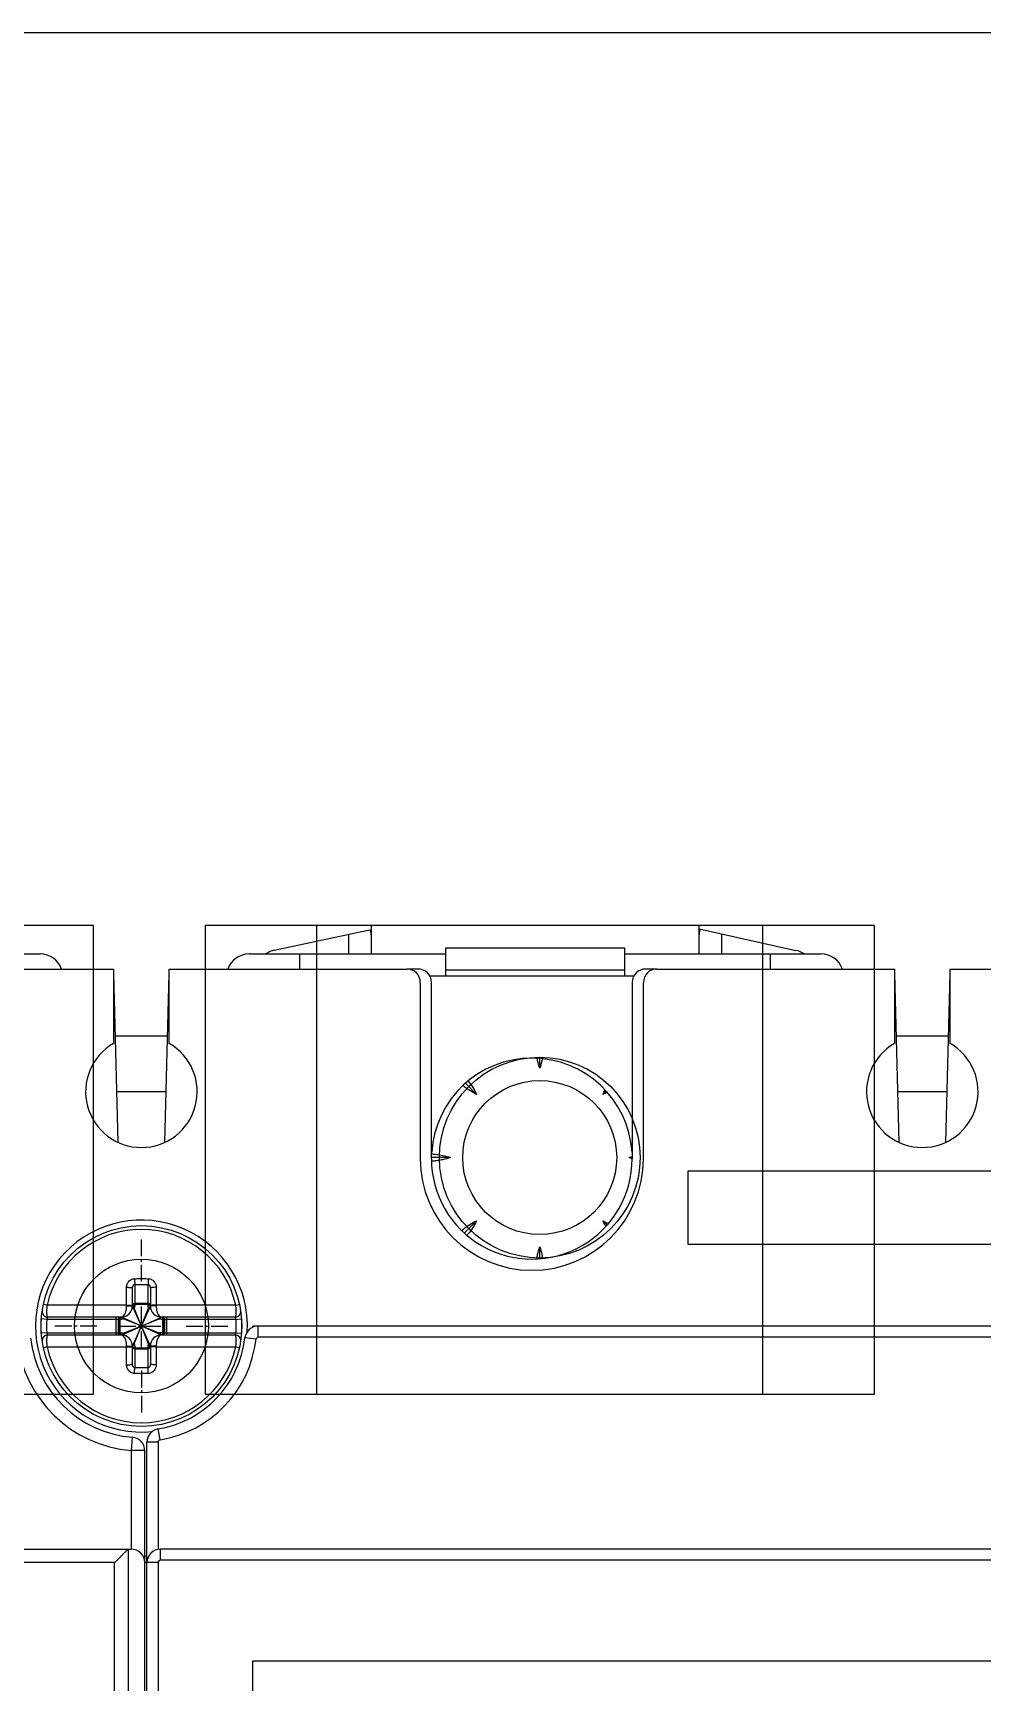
# Model space of a CAD drawing. Extents: x 0 to 607, y 0 to 244.
# Drawn here: x 169.5 to 212.1, y 170.1 to 244 of the extents above; entities that cross this region are included whole.
import ezdxf

# ---------------------------------------------------------------- set-up
doc = ezdxf.new("R2010")
doc.units = 0
doc.linetypes.add('AXES2', pattern=[1.125, 0.75, -0.125, 0.125, -0.125])
doc.layers.add('AXE', color=80, linetype='AXES2')

# ---------------------------------------------------------------- blocks, each defined once
blk = doc.blocks.new('grfgd')
for p, q in [((61433.977, -3247.981), (61438.317, -3247.052)), ((61437.317, -3248.153), (61437.317, -3247.266)), ((61438.317, -3246.878), (61438.317, -3248.153)), ((61453.017, -3246.878), (61438.317, -3246.878)), ((61453.017, -3248.153), (61453.017, -3246.878)), ((61453.017, -3247.031), (61457.358, -3247.992)), ((61454.017, -3247.252), (61454.017, -3248.153)), ((61441.667, -3249.137), (61441.667, -3247.878)), ((61441.667, -3247.878), (61449.667, -3247.878)), ((61449.667, -3247.878), (61449.667, -3249.137)), ((61414.667, -3248.153), (61423.492, -3248.153)), ((61432.842, -3248.153), (61441.667, -3248.153)), ((61435.116, -3248.828), (61435.116, -3248.153)), ((61449.667, -3248.153), (61458.492, -3248.153)), ((61456.218, -3248.828), (61456.218, -3248.153)), ((61416.12, -3248.828), (61426.77, -3248.828)), ((61426.77, -3248.828), (61426.77, -3252.163)), ((61426.77, -3249.05), (61426.968, -3256.595)), ((61429.072, -3256.596), (61429.27, -3249.038)), ((61429.27, -3252.163), (61429.27, -3248.828)), ((61429.27, -3248.828), (61439.92, -3248.828)), ((61440.418, -3248.828), (61439.92, -3248.828)), ((61440.52, -3249.428), (61440.52, -3257.329)), ((61440.941, -3249.137), (61450.094, -3249.137)), ((61441.018, -3257.328), (61441.018, -3249.428)), ((61449.667, -3248.878), (61441.667, -3248.878)), ((61450.018, -3249.428), (61450.018, -3257.328)), ((61450.52, -3257.329), (61450.52, -3249.428)), ((61451.12, -3248.828), (61450.618, -3248.828)), ((61451.12, -3248.828), (61461.77, -3248.828)), ((61461.77, -3248.828), (61461.77, -3252.163)), ((61461.77, -3249.051), (61461.968, -3256.595)), ((61464.072, -3256.596), (61464.27, -3249.037)), ((61464.27, -3252.163), (61464.27, -3248.828)), ((61464.27, -3248.828), (61474.92, -3248.828)), ((61426.843, -3251.828), (61429.197, -3251.828)), ((61461.843, -3251.828), (61464.197, -3251.828)), ((61445.873, -3253.276), (61445.873, -3252.839)), ((61429.131, -3254.328), (61426.908, -3254.328)), ((61443.043, -3254.448), (61442.544, -3253.949)), ((61448.703, -3254.448), (61448.851, -3254.301)), ((61464.131, -3254.328), (61461.908, -3254.328)), ((61441.871, -3257.278), (61441.018, -3257.278)), ((61449.876, -3257.278), (61450.018, -3257.278)), ((61452.52, -3261.179), (61452.52, -3257.879)), ((61452.52, -3257.879), (61473.52, -3257.879)), ((61443.043, -3260.108), (61442.495, -3260.656)), ((61448.894, -3260.299), (61448.703, -3260.108)), ((61445.873, -3261.808), (61445.873, -3261.28)), ((61473.52, -3261.179), (61452.52, -3261.179)), ((61427.62, -3263.929), (61427.62, -3263.125)), ((61427.72, -3262.963), (61427.72, -3263.885)), ((61428.32, -3263.885), (61428.32, -3262.963)), ((61428.42, -3263.125), (61428.42, -3263.929)), ((61423.789, -3263.893), (61423.626, -3263.857)), ((61427.357, -3263.929), (61427.62, -3263.929)), ((61427.635, -3265.697), (61428.405, -3263.962)), ((61428.405, -3265.697), (61427.635, -3263.962)), ((61427.701, -3265.626), (61428.339, -3264.033)), ((61428.339, -3265.626), (61427.701, -3264.033)), ((61428.32, -3263.814), (61427.72, -3263.814)), ((61428.32, -3263.856), (61427.72, -3263.856)), ((61428.683, -3263.929), (61428.42, -3263.929)), ((61432.251, -3263.893), (61432.414, -3263.857)), ((61423.531, -3265.147), (61423.531, -3264.512)), ((61423.781, -3264.529), (61423.531, -3264.512)), ((61427.075, -3264.529), (61423.781, -3264.529)), ((61427.12, -3264.429), (61423.82, -3264.429)), ((61426.89, -3265.229), (61426.89, -3264.429)), ((61426.986, -3265.129), (61426.986, -3264.529)), ((61427.008, -3264.529), (61427.008, -3265.129)), ((61427.06, -3264.529), (61427.06, -3265.129)), ((61427.153, -3265.215), (61428.887, -3264.444)), ((61428.887, -3265.215), (61427.153, -3264.444)), ((61427.223, -3265.148), (61428.816, -3264.511)), ((61428.816, -3265.148), (61427.224, -3264.511)), ((61432.22, -3264.429), (61428.92, -3264.429)), ((61432.259, -3264.529), (61428.965, -3264.529)), ((61428.98, -3265.129), (61428.98, -3264.529)), ((61429.032, -3265.129), (61429.032, -3264.529)), ((61429.054, -3264.529), (61429.054, -3265.129)), ((61429.15, -3264.429), (61429.15, -3265.229)), ((61432.259, -3264.529), (61432.509, -3264.512)), ((61432.509, -3264.512), (61432.509, -3265.147)), ((61433.02, -3264.877), (61433.02, -3264.828)), ((61492.804, -3264.828), (61433.02, -3264.828)), ((61433.256, -3265.328), (61433.256, -3264.828)), ((61423.781, -3265.129), (61423.531, -3265.147)), ((61423.781, -3265.129), (61427.075, -3265.129)), ((61423.82, -3265.229), (61427.12, -3265.229)), ((61427.357, -3265.729), (61427.62, -3265.729)), ((61427.62, -3266.533), (61427.62, -3265.729)), ((61428.42, -3265.729), (61428.42, -3266.533)), ((61428.683, -3265.729), (61428.42, -3265.729)), ((61428.92, -3265.229), (61432.22, -3265.229)), ((61428.965, -3265.129), (61432.259, -3265.129)), ((61432.259, -3265.129), (61432.509, -3265.147)), ((61433.156, -3265.417), (61432.66, -3265.36)), ((61492.804, -3265.328), (61433.256, -3265.328)), ((61423.789, -3265.765), (61423.626, -3265.801)), ((61427.72, -3265.774), (61427.72, -3266.696)), ((61427.72, -3265.802), (61428.32, -3265.802)), ((61427.72, -3265.844), (61428.32, -3265.844)), ((61428.32, -3266.696), (61428.32, -3265.774)), ((61432.251, -3265.765), (61432.414, -3265.801)), ((61428.854, -3269.931), (61428.773, -3269.437)), ((61427.57, -3270.411), (61427.616, -3269.813)), ((61428.27, -3356.228), (61428.27, -3270.029)), ((61428.77, -3270.029), (61428.27, -3270.029)), ((61428.77, -3270.029), (61428.77, -3274.837)), ((61427.569, -3274.828), (61427.569, -3270.41)), ((61428.17, -3270.411), (61427.569, -3270.411)), ((61428.17, -3357.128), (61428.17, -3270.411)), ((61393.872, -3274.828), (61427.567, -3274.828)), ((61427.42, -3274.828), (61427.42, -3357.128)), ((61428.17, -3275.129), (61428.27, -3275.129)), ((61428.87, -3275.328), (61428.87, -3274.828)), ((61532.17, -3274.828), (61428.87, -3274.828)), ((61532.17, -3275.328), (61428.87, -3275.328)), ((61426.7, -3275.429), (61393.871, -3275.429)), ((61426.82, -3275.428), (61426.7, -3275.429)), ((61426.82, -3356.528), (61426.82, -3275.428)), ((61428.27, -3275.429), (61428.17, -3275.429)), ((61428.77, -3275.428), (61428.27, -3275.428)), ((61428.77, -3275.428), (61428.77, -3306.478))]:
    blk.add_line(p, q)
for points in [[(61427.57, -3270.411), (61427.57, -3270.409), (61427.569, -3270.408), (61427.568, -3270.407), (61427.567, -3270.405), (61427.567, -3270.403), (61427.568, -3270.402)], [(61427.568, -3270.402), (61427.569, -3270.404), (61427.569, -3270.406), (61427.57, -3270.411)]]:
    blk.add_lwpolyline(points)
for centre, radius in [((61445.873, -3257.278), 3.45), ((61428.02, -3264.829), 4.5)]:
    blk.add_circle(centre, radius)
for centre, radius, start, end in [((61434.192, -3248.958), 1, 102.43176, 126.38253), ((61457.142, -3248.969), 1, 54.67389, 77.51092), ((61423.492, -3249.153), 1, 18.98049, 90), ((61432.842, -3249.153), 1, 90.0002, 161.02391), ((61458.492, -3249.153), 1, 18.98049, 90), ((61439.92, -3249.428), 0.6, 359.99989, 89.9955), ((61440.418, -3249.428), 0.6, 0.00144, 90.00824), ((61450.618, -3249.428), 0.6, 90.0054, 180), ((61451.12, -3249.428), 0.6, 90.00123, 179.99846), ((61428.02, -3254.328), 2.5, 120.00026, 59.99972), ((61463.02, -3254.328), 2.5, 120.00026, 59.99972), ((61445.52, -3257.323), 4.5, 3.74006, 176.26125), ((61445.52, -3257.329), 5, 180, 359.99966), ((61445.518, -3257.328), 4.5, 179.99586, 0), ((61428.02, -3264.829), 4.75, 356.78764, 275.91678), ((61428.02, -3264.829), 4.333, 12.47309, 167.52691), ((61423.82, -3264.179), 0.25, 171.20259, 270), ((61427.12, -3263.929), 0.5, 270, 0), ((61428.92, -3263.929), 0.5, 180, 270), ((61432.22, -3264.179), 0.25, 269.99996, 8.79727), ((61428.02, -3264.829), 4.25, 175.95223, 184.04777), ((61428.02, -3264.829), 4.25, 355.95223, 4.04777), ((61433.256, -3265.428), 0.6, 90, 173.46259), ((61428.019, -3264.828), 5.6, 186.16418, 265.39049), ((61428.019, -3264.828), 5, 186.19095, 265.37386), ((61423.82, -3265.479), 0.25, 89.99996, 188.79727), ((61427.12, -3265.729), 0.5, 0, 90), ((61428.92, -3265.729), 0.5, 90, 180), ((61428.02, -3264.828), 4.67, 279.2818, 353.46259), ((61428.02, -3264.828), 5.17, 279.2818, 353.46259), ((61432.22, -3265.479), 0.25, 351.20259, 90), ((61433.256, -3265.428), 0.1, 90, 173.46259), ((61428.02, -3264.829), 4.333, 192.47309, 347.52691), ((61428.87, -3270.029), 0.6, 99.2818, 180), ((61427.57, -3270.411), 0.6, 0.009, 85.66756), ((61428.87, -3270.029), 0.1, 99.2818, 180), ((61427.567, -3275.431), 0.603, 359.99523, 90.00001), ((61428.87, -3275.428), 0.6, 90, 180), ((61428.87, -3275.428), 0.1, 90, 180)]:
    blk.add_arc(centre, radius, start, end)
for points, knots in [([(61438.316, -3247.315), (61438.315, -3247.301), (61438.314, -3247.246), (61438.309, -3247.16), (61438.294, -3247.088), (61438.282, -3247.059)], [0, 0, 0, 0, 0.0438197, 0.1644144, 0.2594884, 0.2594884, 0.2594884, 0.2594884]), ([(61453.059, -3247.04), (61453.045, -3247.069), (61453.027, -3247.141), (61453.021, -3247.228), (61453.019, -3247.284), (61453.018, -3247.299)], [0, 0, 0, 0, 0.0961682, 0.2178848, 0.2637484, 0.2637484, 0.2637484, 0.2637484]), ([(61445.873, -3253.276), (61445.834, -3253.166), (61445.792, -3253.017), (61445.762, -3252.867), (61445.756, -3252.831)], [0, 0, 0, 0, 0.3517872, 0.4604282, 0.4604282, 0.4604282, 0.4604282]), ([(61445.988, -3252.85), (61445.982, -3252.88), (61445.953, -3253.024), (61445.913, -3253.166), (61445.873, -3253.276)], [0, 0, 0, 0, 0.0895878, 0.441066, 0.441066, 0.441066, 0.441066]), ([(61442.662, -3253.851), (61442.663, -3253.852), (61442.738, -3253.945), (61442.878, -3254.137), (61442.993, -3254.343), (61443.043, -3254.448)], [0, 0, 0, 0, 0.004535, 0.3586298, 0.7101065, 0.7101065, 0.7101065, 0.7101065]), ([(61443.043, -3254.448), (61442.938, -3254.398), (61442.732, -3254.283), (61442.541, -3254.144), (61442.449, -3254.07)], [0, 0, 0, 0, 0.3517858, 0.7058983, 0.7058983, 0.7058983, 0.7058983]), ([(61441.301, -3257.416), (61441.262, -3257.422), (61441.169, -3257.433), (61441.077, -3257.441), (61441.023, -3257.444)], [0, 0, 0, 0, 0.1183966, 0.2788756, 0.2788756, 0.2788756, 0.2788756]), ([(61441.027, -3257.113), (61441.079, -3257.116), (61441.249, -3257.13), (61441.534, -3257.175), (61441.761, -3257.239), (61441.871, -3257.278)], [0, 0, 0, 0, 0.1571227, 0.5112609, 0.8627251, 0.8627251, 0.8627251, 0.8627251]), ([(61441.871, -3257.278), (61441.761, -3257.318), (61441.572, -3257.371), (61441.379, -3257.405), (61441.301, -3257.416)], [0, 0, 0, 0, 0.3517663, 0.5876535, 0.5876535, 0.5876535, 0.5876535]), ([(61442.449, -3260.487), (61442.541, -3260.412), (61442.732, -3260.274), (61442.938, -3260.159), (61443.043, -3260.108)], [0, 0, 0, 0, 0.3540916, 0.705559, 0.705559, 0.705559, 0.705559]), ([(61443.043, -3260.108), (61442.993, -3260.214), (61442.878, -3260.42), (61442.725, -3260.631), (61442.634, -3260.741), (61442.618, -3260.76)], [0, 0, 0, 0, 0.3517865, 0.7058999, 0.7798911, 0.7798911, 0.7798911, 0.7798911]), ([(61445.74, -3261.818), (61445.75, -3261.751), (61445.784, -3261.569), (61445.834, -3261.391), (61445.873, -3261.28)], [0, 0, 0, 0, 0.202793, 0.5542702, 0.5542702, 0.5542702, 0.5542702]), ([(61445.873, -3261.28), (61445.913, -3261.391), (61445.961, -3261.563), (61445.994, -3261.738), (61446.004, -3261.798)], [0, 0, 0, 0, 0.3517875, 0.5344175, 0.5344175, 0.5344175, 0.5344175]), ([(61427.357, -3263.092), (61427.357, -3263.069), (61427.361, -3263.021), (61427.381, -3262.948), (61427.417, -3262.873), (61427.472, -3262.804), (61427.545, -3262.749), (61427.627, -3262.714), (61427.686, -3262.706), (61427.714, -3262.706)], [0, 0, 0, 0, 0.0686055, 0.1439426, 0.226554, 0.3151503, 0.4062368, 0.4967444, 0.5814957, 0.5814957, 0.5814957, 0.5814957]), ([(61427.714, -3262.706), (61427.782, -3262.705), (61427.918, -3262.704), (61428.121, -3262.704), (61428.258, -3262.705), (61428.326, -3262.706)], [0, 0, 0, 0, 0.2025636, 0.4076196, 0.6117272, 0.6117272, 0.6117272, 0.6117272]), ([(61427.714, -3262.706), (61427.714, -3262.739), (61427.715, -3262.803), (61427.717, -3262.888), (61427.719, -3262.941), (61427.72, -3262.963)], [0, 0, 0, 0, 0.1001381, 0.1907363, 0.2572488, 0.2572488, 0.2572488, 0.2572488]), ([(61428.326, -3262.706), (61428.326, -3262.739), (61428.325, -3262.803), (61428.323, -3262.888), (61428.321, -3262.941), (61428.32, -3262.963)], [0, 0, 0, 0, 0.1001378, 0.190736, 0.257248, 0.257248, 0.257248, 0.257248]), ([(61428.326, -3262.706), (61428.354, -3262.706), (61428.412, -3262.714), (61428.495, -3262.749), (61428.567, -3262.804), (61428.622, -3262.873), (61428.659, -3262.947), (61428.679, -3263.021), (61428.683, -3263.069), (61428.683, -3263.092)], [0, 0, 0, 0, 0.0844544, 0.1745763, 0.2656171, 0.3543791, 0.4371975, 0.5127248, 0.5814975, 0.5814975, 0.5814975, 0.5814975]), ([(61427.357, -3263.092), (61427.39, -3263.092), (61427.451, -3263.093), (61427.536, -3263.099), (61427.583, -3263.108), (61427.62, -3263.117), (61427.62, -3263.125)], [0, 0, 0, 0, 0.0995172, 0.1852358, 0.2437846, 0.2679334, 0.2679334, 0.2679334, 0.2679334]), ([(61427.357, -3263.893), (61427.357, -3263.812), (61427.357, -3263.641), (61427.357, -3263.373), (61427.357, -3263.188), (61427.357, -3263.092)], [0, 0, 0, 0, 0.2451334, 0.5135022, 0.8014853, 0.8014853, 0.8014853, 0.8014853]), ([(61427.62, -3263.125), (61427.62, -3263.116), (61427.621, -3263.096), (61427.626, -3263.066), (61427.636, -3263.035), (61427.651, -3263.007), (61427.671, -3262.983), (61427.695, -3262.967), (61427.712, -3262.963), (61427.72, -3262.963)], [0, 0, 0, 0, 0.0284303, 0.0592124, 0.0918038, 0.1246929, 0.1556434, 0.1834244, 0.2075979, 0.2075979, 0.2075979, 0.2075979]), ([(61427.72, -3262.963), (61427.786, -3262.962), (61427.919, -3262.961), (61428.119, -3262.961), (61428.253, -3262.962), (61428.32, -3262.963)], [0, 0, 0, 0, 0.1989894, 0.3995198, 0.6000139, 0.6000139, 0.6000139, 0.6000139]), ([(61428.32, -3262.963), (61428.328, -3262.963), (61428.345, -3262.967), (61428.368, -3262.983), (61428.388, -3263.006), (61428.403, -3263.035), (61428.413, -3263.066), (61428.419, -3263.096), (61428.42, -3263.116), (61428.42, -3263.125)], [0, 0, 0, 0, 0.0240864, 0.0517359, 0.0826458, 0.1155786, 0.1482428, 0.1791, 0.2075994, 0.2075994, 0.2075994, 0.2075994]), ([(61428.683, -3263.092), (61428.649, -3263.092), (61428.589, -3263.093), (61428.504, -3263.099), (61428.457, -3263.108), (61428.42, -3263.117), (61428.42, -3263.125)], [0, 0, 0, 0, 0.0995172, 0.1852358, 0.2437845, 0.2679333, 0.2679333, 0.2679333, 0.2679333]), ([(61428.683, -3263.092), (61428.683, -3263.189), (61428.683, -3263.376), (61428.683, -3263.643), (61428.683, -3263.813), (61428.683, -3263.893)], [0, 0, 0, 0, 0.2923982, 0.5595968, 0.8014853, 0.8014853, 0.8014853, 0.8014853]), ([(61423.789, -3263.893), (61423.785, -3263.927), (61423.778, -3263.996), (61423.771, -3264.1), (61423.769, -3264.202), (61423.773, -3264.293), (61423.784, -3264.364), (61423.794, -3264.409), (61423.812, -3264.429), (61423.82, -3264.429)], [0, 0, 0, 0, 0.1011592, 0.2076643, 0.3132474, 0.407516, 0.4809532, 0.526858, 0.54949, 0.54949, 0.54949, 0.54949]), ([(61427.357, -3263.893), (61427.262, -3263.893), (61427.068, -3263.893), (61426.764, -3263.893), (61426.434, -3263.893), (61426.071, -3263.893), (61425.676, -3263.893), (61425.249, -3263.893), (61424.791, -3263.893), (61424.3, -3263.893), (61423.963, -3263.893), (61423.789, -3263.893)], [0, 0, 0, 0, 0.284634, 0.583745, 0.912593, 1.274918, 1.670146, 2.09758, 2.55637, 3.046106, 3.56801, 3.56801, 3.56801, 3.56801]), ([(61427.12, -3264.429), (61427.149, -3264.429), (61427.212, -3264.401), (61427.277, -3264.312), (61427.324, -3264.196), (61427.351, -3264.065), (61427.357, -3263.974), (61427.357, -3263.929)], [0, 0, 0, 0, 0.0857154, 0.1935589, 0.3219294, 0.4600473, 0.5939554, 0.5939554, 0.5939554, 0.5939554]), ([(61427.357, -3263.929), (61427.357, -3263.923), (61427.357, -3263.911), (61427.357, -3263.899), (61427.357, -3263.893)], [0, 0, 0, 0, 0.01817785, 0.03583874, 0.03583874, 0.03583874, 0.03583874]), ([(61427.457, -3263.895), (61427.485, -3263.895), (61427.538, -3263.895), (61427.58, -3263.905), (61427.62, -3263.904), (61427.62, -3263.911)], [0, 0, 0, 0, 0.08551, 0.1433196, 0.1647829, 0.1647829, 0.1647829, 0.1647829]), ([(61427.609, -3264.032), (61427.611, -3264.025), (61427.614, -3264.011), (61427.619, -3263.991), (61427.625, -3263.975), (61427.631, -3263.965), (61427.635, -3263.962)], [0, 0, 0, 0, 0.02227813, 0.04272751, 0.06093428, 0.07551171, 0.07551171, 0.07551171, 0.07551171]), ([(61427.62, -3263.901), (61427.62, -3263.892), (61427.636, -3263.872), (61427.662, -3263.864), (61427.68, -3263.86), (61427.686, -3263.859)], [0, 0, 0, 0, 0.02606706, 0.06616314, 0.08229636, 0.08229636, 0.08229636, 0.08229636]), ([(61427.62, -3263.929), (61427.62, -3263.921), (61427.636, -3263.901), (61427.662, -3263.892), (61427.68, -3263.888), (61427.686, -3263.887)], [0, 0, 0, 0, 0.026066, 0.06616128, 0.0822948, 0.0822948, 0.0822948, 0.0822948]), ([(61427.701, -3264.033), (61427.698, -3264.024), (61427.691, -3264.008), (61427.678, -3263.986), (61427.665, -3263.97), (61427.652, -3263.959), (61427.642, -3263.959), (61427.639, -3263.96)], [0, 0, 0, 0, 0.0283478, 0.0532815, 0.0748872, 0.0920764, 0.1014859, 0.1014859, 0.1014859, 0.1014859]), ([(61427.655, -3263.835), (61427.66, -3263.831), (61427.67, -3263.826), (61427.68, -3263.821), (61427.686, -3263.82)], [0, 0, 0, 0, 0.01681323, 0.03392807, 0.03392807, 0.03392807, 0.03392807]), ([(61427.72, -3263.885), (61427.72, -3263.91), (61427.717, -3263.96), (61427.708, -3264.009), (61427.701, -3264.033)], [0, 0, 0, 0, 0.0754848, 0.149718, 0.149718, 0.149718, 0.149718]), ([(61428.339, -3264.033), (61428.332, -3264.009), (61428.323, -3263.96), (61428.32, -3263.91), (61428.32, -3263.885)], [0, 0, 0, 0, 0.0742087, 0.149722, 0.149722, 0.149722, 0.149722]), ([(61428.42, -3263.901), (61428.42, -3263.892), (61428.404, -3263.872), (61428.378, -3263.864), (61428.36, -3263.86), (61428.354, -3263.859)], [0, 0, 0, 0, 0.02575795, 0.06597454, 0.08217417, 0.08217417, 0.08217417, 0.08217417]), ([(61428.42, -3263.929), (61428.42, -3263.921), (61428.404, -3263.901), (61428.378, -3263.892), (61428.359, -3263.888), (61428.354, -3263.887)], [0, 0, 0, 0, 0.02606707, 0.06616314, 0.08229636, 0.08229636, 0.08229636, 0.08229636]), ([(61428.405, -3263.962), (61428.402, -3263.959), (61428.39, -3263.958), (61428.375, -3263.97), (61428.366, -3263.982), (61428.36, -3263.99), (61428.359, -3263.992)], [0, 0, 0, 0, 0.01414489, 0.0314115, 0.05261127, 0.06060314, 0.06060314, 0.06060314, 0.06060314]), ([(61428.431, -3264.032), (61428.429, -3264.025), (61428.426, -3264.011), (61428.421, -3263.991), (61428.415, -3263.975), (61428.409, -3263.965), (61428.405, -3263.962)], [0, 0, 0, 0, 0.02223904, 0.04270095, 0.06093086, 0.07551201, 0.07551201, 0.07551201, 0.07551201]), ([(61428.583, -3263.895), (61428.555, -3263.895), (61428.502, -3263.895), (61428.46, -3263.905), (61428.42, -3263.904), (61428.42, -3263.911)], [0, 0, 0, 0, 0.0855099, 0.1433196, 0.1647829, 0.1647829, 0.1647829, 0.1647829]), ([(61432.251, -3263.893), (61432.077, -3263.893), (61431.739, -3263.893), (61431.249, -3263.893), (61430.791, -3263.893), (61430.363, -3263.893), (61429.968, -3263.893), (61429.606, -3263.893), (61429.276, -3263.893), (61428.972, -3263.893), (61428.778, -3263.893), (61428.683, -3263.893)], [0, 0, 0, 0, 0.521932, 1.011689, 1.470493, 1.89794, 2.293184, 2.655521, 2.984393, 3.283507, 3.56801, 3.56801, 3.56801, 3.56801]), ([(61428.683, -3263.893), (61428.683, -3263.899), (61428.683, -3263.911), (61428.683, -3263.923), (61428.683, -3263.929)], [0, 0, 0, 0, 0.01766099, 0.03583874, 0.03583874, 0.03583874, 0.03583874]), ([(61428.683, -3263.929), (61428.683, -3263.974), (61428.688, -3264.065), (61428.716, -3264.196), (61428.763, -3264.312), (61428.828, -3264.401), (61428.891, -3264.429), (61428.92, -3264.429)], [0, 0, 0, 0, 0.1339076, 0.2720257, 0.4003964, 0.5082394, 0.5939557, 0.5939557, 0.5939557, 0.5939557]), ([(61432.22, -3264.429), (61432.228, -3264.429), (61432.246, -3264.409), (61432.256, -3264.364), (61432.267, -3264.293), (61432.27, -3264.202), (61432.269, -3264.1), (61432.262, -3263.996), (61432.255, -3263.927), (61432.251, -3263.893)], [0, 0, 0, 0, 0.022622, 0.0685253, 0.1419848, 0.236287, 0.3418926, 0.4483892, 0.5494906, 0.5494906, 0.5494906, 0.5494906]), ([(61423.82, -3264.429), (61423.817, -3264.435), (61423.81, -3264.448), (61423.8, -3264.471), (61423.789, -3264.499), (61423.783, -3264.519), (61423.781, -3264.529)], [0, 0, 0, 0, 0.0187148, 0.0440151, 0.0759374, 0.1077522, 0.1077522, 0.1077522, 0.1077522]), ([(61427.05, -3264.435), (61427.045, -3264.437), (61427.024, -3264.447), (61427.003, -3264.469), (61426.994, -3264.49), (61426.992, -3264.495)], [0, 0, 0, 0, 0.01694014, 0.06782964, 0.08515314, 0.08515314, 0.08515314, 0.08515314]), ([(61427.043, -3264.453), (61427.034, -3264.46), (61427.023, -3264.474), (61427.016, -3264.49), (61427.014, -3264.495)], [0, 0, 0, 0, 0.03424847, 0.05157209, 0.05157209, 0.05157209, 0.05157209]), ([(61427.105, -3264.429), (61427.088, -3264.429), (61427.065, -3264.436), (61427.047, -3264.449), (61427.043, -3264.453)], [0, 0, 0, 0, 0.05012009, 0.06715642, 0.06715642, 0.06715642, 0.06715642]), ([(61427.105, -3264.429), (61427.096, -3264.429), (61427.076, -3264.445), (61427.068, -3264.471), (61427.064, -3264.49), (61427.063, -3264.495)], [0, 0, 0, 0, 0.02574366, 0.06591584, 0.08212123, 0.08212123, 0.08212123, 0.08212123]), ([(61427.224, -3264.511), (61427.2, -3264.517), (61427.15, -3264.526), (61427.1, -3264.529), (61427.075, -3264.529)], [0, 0, 0, 0, 0.0741826, 0.1497294, 0.1497294, 0.1497294, 0.1497294]), ([(61427.12, -3264.429), (61427.111, -3264.429), (61427.091, -3264.445), (61427.083, -3264.471), (61427.079, -3264.49), (61427.078, -3264.495)], [0, 0, 0, 0, 0.02606706, 0.06616314, 0.08229637, 0.08229637, 0.08229637, 0.08229637]), ([(61427.153, -3264.444), (61427.15, -3264.448), (61427.149, -3264.46), (61427.156, -3264.468), (61427.16, -3264.473)], [0, 0, 0, 0, 0.01414468, 0.03141043, 0.03141043, 0.03141043, 0.03141043]), ([(61427.223, -3264.419), (61427.216, -3264.42), (61427.202, -3264.423), (61427.182, -3264.428), (61427.165, -3264.434), (61427.156, -3264.44), (61427.153, -3264.444)], [0, 0, 0, 0, 0.02223725, 0.04269836, 0.06092843, 0.07550805, 0.07550805, 0.07550805, 0.07550805]), ([(61427.16, -3264.473), (61427.165, -3264.478), (61427.177, -3264.487), (61427.19, -3264.495), (61427.198, -3264.499)], [0, 0, 0, 0, 0.02119907, 0.04643886, 0.04643886, 0.04643886, 0.04643886]), ([(61428.816, -3264.511), (61428.825, -3264.507), (61428.841, -3264.5), (61428.863, -3264.487), (61428.88, -3264.474), (61428.89, -3264.461), (61428.89, -3264.452), (61428.889, -3264.448)], [0, 0, 0, 0, 0.0283477, 0.0532806, 0.0748854, 0.0920738, 0.1014832, 0.1014832, 0.1014832, 0.1014832]), ([(61428.965, -3264.529), (61428.94, -3264.529), (61428.89, -3264.526), (61428.84, -3264.517), (61428.816, -3264.511)], [0, 0, 0, 0, 0.0755715, 0.1497317, 0.1497317, 0.1497317, 0.1497317]), ([(61428.817, -3264.419), (61428.824, -3264.42), (61428.838, -3264.423), (61428.858, -3264.428), (61428.874, -3264.434), (61428.884, -3264.44), (61428.887, -3264.444)], [0, 0, 0, 0, 0.02227705, 0.04272547, 0.06093149, 0.07550845, 0.07550845, 0.07550845, 0.07550845]), ([(61428.92, -3264.429), (61428.929, -3264.429), (61428.949, -3264.445), (61428.957, -3264.471), (61428.961, -3264.49), (61428.962, -3264.495)], [0, 0, 0, 0, 0.02606593, 0.06616117, 0.08229471, 0.08229471, 0.08229471, 0.08229471]), ([(61428.935, -3264.429), (61428.952, -3264.429), (61428.974, -3264.436), (61428.992, -3264.449), (61428.997, -3264.452)], [0, 0, 0, 0, 0.04960304, 0.06665907, 0.06665907, 0.06665907, 0.06665907]), ([(61428.935, -3264.429), (61428.944, -3264.429), (61428.964, -3264.445), (61428.972, -3264.471), (61428.976, -3264.49), (61428.977, -3264.495)], [0, 0, 0, 0, 0.02606706, 0.06616314, 0.08229637, 0.08229637, 0.08229637, 0.08229637]), ([(61429.005, -3264.443), (61429.02, -3264.451), (61429.037, -3264.469), (61429.046, -3264.49), (61429.048, -3264.495)], [0, 0, 0, 0, 0.05088955, 0.06821317, 0.06821317, 0.06821317, 0.06821317]), ([(61429.009, -3264.465), (61429.012, -3264.469), (61429.019, -3264.479), (61429.024, -3264.489), (61429.026, -3264.495)], [0, 0, 0, 0, 0.01735271, 0.03476827, 0.03476827, 0.03476827, 0.03476827]), ([(61432.259, -3264.529), (61432.257, -3264.519), (61432.251, -3264.499), (61432.24, -3264.471), (61432.23, -3264.448), (61432.223, -3264.435), (61432.22, -3264.429)], [0, 0, 0, 0, 0.0318147, 0.0637371, 0.0890374, 0.1077522, 0.1077522, 0.1077522, 0.1077522]), ([(61423.82, -3265.229), (61423.812, -3265.229), (61423.794, -3265.249), (61423.784, -3265.294), (61423.773, -3265.366), (61423.769, -3265.456), (61423.771, -3265.559), (61423.778, -3265.663), (61423.785, -3265.732), (61423.789, -3265.765)], [0, 0, 0, 0, 0.0226221, 0.0685253, 0.1419848, 0.236287, 0.3418926, 0.4483892, 0.5494906, 0.5494906, 0.5494906, 0.5494906]), ([(61423.781, -3265.129), (61423.783, -3265.14), (61423.789, -3265.16), (61423.8, -3265.188), (61423.81, -3265.211), (61423.817, -3265.224), (61423.82, -3265.229)], [0, 0, 0, 0, 0.0318147, 0.0637371, 0.0890374, 0.1077522, 0.1077522, 0.1077522, 0.1077522]), ([(61427.035, -3265.216), (61427.02, -3265.207), (61427.003, -3265.19), (61426.994, -3265.169), (61426.992, -3265.164)], [0, 0, 0, 0, 0.05088955, 0.06821316, 0.06821316, 0.06821316, 0.06821316]), ([(61427.031, -3265.194), (61427.028, -3265.189), (61427.021, -3265.18), (61427.016, -3265.169), (61427.014, -3265.164)], [0, 0, 0, 0, 0.01735271, 0.03476827, 0.03476827, 0.03476827, 0.03476827]), ([(61427.105, -3265.229), (61427.088, -3265.229), (61427.066, -3265.223), (61427.048, -3265.21), (61427.043, -3265.206)], [0, 0, 0, 0, 0.04960304, 0.06665908, 0.06665908, 0.06665908, 0.06665908]), ([(61427.105, -3265.229), (61427.096, -3265.229), (61427.076, -3265.213), (61427.068, -3265.187), (61427.064, -3265.169), (61427.063, -3265.164)], [0, 0, 0, 0, 0.02606707, 0.06616314, 0.08229637, 0.08229637, 0.08229637, 0.08229637]), ([(61427.075, -3265.129), (61427.1, -3265.129), (61427.15, -3265.132), (61427.2, -3265.142), (61427.224, -3265.148)], [0, 0, 0, 0, 0.0755715, 0.1497317, 0.1497317, 0.1497317, 0.1497317]), ([(61427.12, -3265.229), (61427.111, -3265.229), (61427.091, -3265.213), (61427.083, -3265.187), (61427.079, -3265.169), (61427.078, -3265.164)], [0, 0, 0, 0, 0.02606593, 0.06616117, 0.08229471, 0.08229471, 0.08229471, 0.08229471]), ([(61427.357, -3265.729), (61427.357, -3265.685), (61427.351, -3265.594), (61427.324, -3265.463), (61427.277, -3265.346), (61427.212, -3265.258), (61427.149, -3265.229), (61427.12, -3265.229)], [0, 0, 0, 0, 0.1339076, 0.2720257, 0.4003964, 0.5082394, 0.5939557, 0.5939557, 0.5939557, 0.5939557]), ([(61427.223, -3265.148), (61427.215, -3265.151), (61427.198, -3265.159), (61427.177, -3265.171), (61427.16, -3265.184), (61427.15, -3265.198), (61427.15, -3265.207), (61427.151, -3265.21)], [0, 0, 0, 0, 0.0283477, 0.0532806, 0.0748854, 0.0920739, 0.1014832, 0.1014832, 0.1014832, 0.1014832]), ([(61427.223, -3265.24), (61427.216, -3265.239), (61427.202, -3265.235), (61427.182, -3265.23), (61427.165, -3265.225), (61427.156, -3265.219), (61427.153, -3265.215)], [0, 0, 0, 0, 0.02227705, 0.04272547, 0.06093149, 0.07550845, 0.07550845, 0.07550845, 0.07550845]), ([(61427.357, -3265.765), (61427.357, -3265.759), (61427.357, -3265.747), (61427.357, -3265.735), (61427.357, -3265.729)], [0, 0, 0, 0, 0.01766099, 0.03583874, 0.03583874, 0.03583874, 0.03583874]), ([(61427.609, -3265.626), (61427.611, -3265.634), (61427.614, -3265.647), (61427.619, -3265.667), (61427.625, -3265.684), (61427.631, -3265.694), (61427.635, -3265.697)], [0, 0, 0, 0, 0.02223797, 0.04270049, 0.06093265, 0.07551204, 0.07551204, 0.07551204, 0.07551204]), ([(61427.62, -3265.729), (61427.62, -3265.738), (61427.636, -3265.758), (61427.662, -3265.767), (61427.68, -3265.77), (61427.686, -3265.771)], [0, 0, 0, 0, 0.02606706, 0.06616314, 0.08229636, 0.08229636, 0.08229636, 0.08229636]), ([(61427.635, -3265.697), (61427.638, -3265.699), (61427.65, -3265.701), (61427.663, -3265.691), (61427.669, -3265.683), (61427.672, -3265.679)], [0, 0, 0, 0, 0.01414489, 0.03141149, 0.04509897, 0.04509897, 0.04509897, 0.04509897]), ([(61427.672, -3265.679), (61427.674, -3265.677), (61427.677, -3265.673), (61427.68, -3265.669), (61427.681, -3265.667)], [0, 0, 0, 0, 0.00753387, 0.01552574, 0.01552574, 0.01552574, 0.01552574]), ([(61427.701, -3265.626), (61427.708, -3265.65), (61427.717, -3265.699), (61427.72, -3265.749), (61427.72, -3265.774)], [0, 0, 0, 0, 0.0742087, 0.149722, 0.149722, 0.149722, 0.149722]), ([(61428.32, -3265.774), (61428.32, -3265.749), (61428.323, -3265.699), (61428.332, -3265.65), (61428.339, -3265.626)], [0, 0, 0, 0, 0.0754848, 0.149718, 0.149718, 0.149718, 0.149718]), ([(61428.339, -3265.626), (61428.342, -3265.635), (61428.349, -3265.651), (61428.362, -3265.673), (61428.375, -3265.689), (61428.388, -3265.7), (61428.398, -3265.699), (61428.401, -3265.699)], [0, 0, 0, 0, 0.0283478, 0.0532815, 0.0748872, 0.0920764, 0.1014859, 0.1014859, 0.1014859, 0.1014859]), ([(61428.42, -3265.729), (61428.42, -3265.738), (61428.404, -3265.758), (61428.378, -3265.767), (61428.359, -3265.77), (61428.354, -3265.771)], [0, 0, 0, 0, 0.026066, 0.06616128, 0.0822948, 0.0822948, 0.0822948, 0.0822948]), ([(61428.431, -3265.626), (61428.429, -3265.634), (61428.426, -3265.647), (61428.421, -3265.667), (61428.415, -3265.684), (61428.409, -3265.694), (61428.405, -3265.697)], [0, 0, 0, 0, 0.02227813, 0.04272751, 0.06093428, 0.07551171, 0.07551171, 0.07551171, 0.07551171]), ([(61428.92, -3265.229), (61428.891, -3265.229), (61428.828, -3265.258), (61428.763, -3265.346), (61428.716, -3265.463), (61428.688, -3265.594), (61428.683, -3265.685), (61428.683, -3265.729)], [0, 0, 0, 0, 0.0857154, 0.1935589, 0.3219294, 0.4600473, 0.5939554, 0.5939554, 0.5939554, 0.5939554]), ([(61428.683, -3265.729), (61428.683, -3265.735), (61428.683, -3265.747), (61428.683, -3265.759), (61428.683, -3265.765)], [0, 0, 0, 0, 0.01817785, 0.03583874, 0.03583874, 0.03583874, 0.03583874]), ([(61428.965, -3265.129), (61428.94, -3265.129), (61428.89, -3265.132), (61428.84, -3265.142), (61428.816, -3265.148)], [0, 0, 0, 0, 0.0753321, 0.1496914, 0.1496914, 0.1496914, 0.1496914]), ([(61428.817, -3265.24), (61428.824, -3265.239), (61428.838, -3265.236), (61428.858, -3265.23), (61428.874, -3265.225), (61428.884, -3265.219), (61428.887, -3265.215)], [0, 0, 0, 0, 0.02221081, 0.04255589, 0.06104521, 0.0755154, 0.0755154, 0.0755154, 0.0755154]), ([(61428.88, -3265.186), (61428.876, -3265.181), (61428.864, -3265.171), (61428.85, -3265.164), (61428.843, -3265.16)], [0, 0, 0, 0, 0.02091191, 0.04607775, 0.04607775, 0.04607775, 0.04607775]), ([(61428.887, -3265.215), (61428.89, -3265.211), (61428.891, -3265.199), (61428.884, -3265.19), (61428.88, -3265.186)], [0, 0, 0, 0, 0.01458251, 0.03123653, 0.03123653, 0.03123653, 0.03123653]), ([(61428.965, -3265.129), (61428.965, -3265.146), (61428.961, -3265.176), (61428.949, -3265.211), (61428.933, -3265.225), (61428.928, -3265.228)], [0, 0, 0, 0, 0.050359, 0.0904545, 0.1092398, 0.1092398, 0.1092398, 0.1092398]), ([(61428.98, -3265.129), (61428.98, -3265.146), (61428.976, -3265.176), (61428.964, -3265.211), (61428.949, -3265.225), (61428.943, -3265.228)], [0, 0, 0, 0, 0.0503577, 0.0904538, 0.1092396, 0.1092396, 0.1092396, 0.1092396]), ([(61429.032, -3265.129), (61429.032, -3265.147), (61429.023, -3265.182), (61428.99, -3265.216), (61428.962, -3265.226), (61428.952, -3265.228)], [0, 0, 0, 0, 0.0519316, 0.1030547, 0.1364663, 0.1364663, 0.1364663, 0.1364663]), ([(61429.054, -3265.129), (61429.054, -3265.147), (61429.045, -3265.181), (61429.008, -3265.22), (61428.974, -3265.229), (61428.957, -3265.229)], [0, 0, 0, 0, 0.0516475, 0.1025371, 0.1526572, 0.1526572, 0.1526572, 0.1526572]), ([(61432.22, -3265.229), (61432.223, -3265.224), (61432.229, -3265.211), (61432.24, -3265.189), (61432.251, -3265.161), (61432.257, -3265.14), (61432.259, -3265.129)], [0, 0, 0, 0, 0.0178792, 0.0426, 0.0748566, 0.1077504, 0.1077504, 0.1077504, 0.1077504]), ([(61432.251, -3265.765), (61432.255, -3265.732), (61432.262, -3265.663), (61432.269, -3265.559), (61432.27, -3265.456), (61432.267, -3265.366), (61432.256, -3265.294), (61432.246, -3265.249), (61432.228, -3265.229), (61432.22, -3265.229)], [0, 0, 0, 0, 0.1011592, 0.2076643, 0.3132474, 0.407516, 0.4809532, 0.526858, 0.54949, 0.54949, 0.54949, 0.54949]), ([(61423.789, -3265.765), (61423.963, -3265.765), (61424.3, -3265.765), (61424.791, -3265.765), (61425.249, -3265.765), (61425.676, -3265.765), (61426.071, -3265.765), (61426.434, -3265.765), (61426.764, -3265.765), (61427.068, -3265.765), (61427.262, -3265.765), (61427.357, -3265.765)], [0, 0, 0, 0, 0.521932, 1.011689, 1.470493, 1.89794, 2.293184, 2.655521, 2.984393, 3.283507, 3.56801, 3.56801, 3.56801, 3.56801]), ([(61427.357, -3266.567), (61427.357, -3266.538), (61427.357, -3266.478), (61427.357, -3266.384), (61427.357, -3266.282), (61427.357, -3266.169), (61427.357, -3266.046), (61427.357, -3265.91), (61427.357, -3265.815), (61427.357, -3265.765)], [0, 0, 0, 0, 0.0858183, 0.1792338, 0.2814322, 0.3935658, 0.516742, 0.6522102, 0.8014853, 0.8014853, 0.8014853, 0.8014853]), ([(61427.457, -3265.764), (61427.485, -3265.764), (61427.535, -3265.764), (61427.584, -3265.752), (61427.615, -3265.756), (61427.619, -3265.751)], [0, 0, 0, 0, 0.0855099, 0.1433196, 0.1628273, 0.1628273, 0.1628273, 0.1628273]), ([(61427.62, -3265.758), (61427.62, -3265.766), (61427.636, -3265.786), (61427.662, -3265.795), (61427.68, -3265.799), (61427.686, -3265.8)], [0, 0, 0, 0, 0.02575795, 0.06597454, 0.08217418, 0.08217418, 0.08217418, 0.08217418]), ([(61428.42, -3265.758), (61428.42, -3265.766), (61428.404, -3265.786), (61428.378, -3265.795), (61428.359, -3265.799), (61428.354, -3265.8)], [0, 0, 0, 0, 0.02606707, 0.06616314, 0.08229636, 0.08229636, 0.08229636, 0.08229636]), ([(61428.385, -3265.824), (61428.38, -3265.827), (61428.37, -3265.833), (61428.36, -3265.837), (61428.354, -3265.839)], [0, 0, 0, 0, 0.01681323, 0.03392807, 0.03392807, 0.03392807, 0.03392807]), ([(61428.583, -3265.764), (61428.555, -3265.764), (61428.505, -3265.764), (61428.456, -3265.752), (61428.425, -3265.756), (61428.421, -3265.751)], [0, 0, 0, 0, 0.08551, 0.1433196, 0.1628273, 0.1628273, 0.1628273, 0.1628273]), ([(61428.683, -3265.765), (61428.778, -3265.765), (61428.972, -3265.765), (61429.276, -3265.765), (61429.606, -3265.765), (61429.969, -3265.765), (61430.364, -3265.765), (61430.791, -3265.765), (61431.249, -3265.765), (61431.739, -3265.765), (61432.077, -3265.765), (61432.251, -3265.765)], [0, 0, 0, 0, 0.284634, 0.583745, 0.912593, 1.274918, 1.670146, 2.09758, 2.55637, 3.046106, 3.56801, 3.56801, 3.56801, 3.56801]), ([(61428.683, -3265.765), (61428.683, -3265.815), (61428.683, -3265.911), (61428.683, -3266.048), (61428.683, -3266.171), (61428.683, -3266.284), (61428.683, -3266.386), (61428.683, -3266.479), (61428.683, -3266.538), (61428.683, -3266.567)], [0, 0, 0, 0, 0.1507243, 0.2867075, 0.4100161, 0.5219337, 0.6236486, 0.7164144, 0.8014853, 0.8014853, 0.8014853, 0.8014853]), ([(61427.357, -3266.567), (61427.39, -3266.567), (61427.451, -3266.566), (61427.536, -3266.56), (61427.583, -3266.551), (61427.62, -3266.541), (61427.62, -3266.533)], [0, 0, 0, 0, 0.0995172, 0.1852358, 0.2437845, 0.2679333, 0.2679333, 0.2679333, 0.2679333]), ([(61427.714, -3266.953), (61427.686, -3266.953), (61427.628, -3266.945), (61427.545, -3266.91), (61427.473, -3266.855), (61427.418, -3266.786), (61427.381, -3266.711), (61427.361, -3266.638), (61427.357, -3266.59), (61427.357, -3266.567)], [0, 0, 0, 0, 0.0844544, 0.1745763, 0.2656171, 0.3543791, 0.4371975, 0.5127248, 0.5814975, 0.5814975, 0.5814975, 0.5814975]), ([(61427.72, -3266.696), (61427.712, -3266.696), (61427.695, -3266.691), (61427.671, -3266.676), (61427.652, -3266.652), (61427.636, -3266.624), (61427.626, -3266.593), (61427.621, -3266.563), (61427.62, -3266.543), (61427.62, -3266.533)], [0, 0, 0, 0, 0.0240864, 0.0517359, 0.0826458, 0.1155786, 0.1482428, 0.1791, 0.2075994, 0.2075994, 0.2075994, 0.2075994]), ([(61427.714, -3266.953), (61427.714, -3266.92), (61427.715, -3266.856), (61427.717, -3266.77), (61427.719, -3266.718), (61427.72, -3266.696)], [0, 0, 0, 0, 0.1001378, 0.190736, 0.257248, 0.257248, 0.257248, 0.257248]), ([(61428.326, -3266.953), (61428.258, -3266.954), (61428.121, -3266.955), (61427.917, -3266.955), (61427.782, -3266.954), (61427.714, -3266.953)], [0, 0, 0, 0, 0.2041251, 0.409196, 0.6117272, 0.6117272, 0.6117272, 0.6117272]), ([(61428.32, -3266.696), (61428.253, -3266.697), (61428.119, -3266.698), (61427.919, -3266.698), (61427.786, -3266.697), (61427.72, -3266.696)], [0, 0, 0, 0, 0.2005115, 0.4010562, 0.6000139, 0.6000139, 0.6000139, 0.6000139]), ([(61428.42, -3266.533), (61428.42, -3266.543), (61428.419, -3266.563), (61428.414, -3266.593), (61428.404, -3266.623), (61428.389, -3266.652), (61428.369, -3266.676), (61428.345, -3266.691), (61428.328, -3266.696), (61428.32, -3266.696)], [0, 0, 0, 0, 0.0284303, 0.0592124, 0.0918038, 0.1246929, 0.1556434, 0.1834244, 0.2075979, 0.2075979, 0.2075979, 0.2075979]), ([(61428.326, -3266.953), (61428.326, -3266.92), (61428.325, -3266.856), (61428.323, -3266.77), (61428.321, -3266.718), (61428.32, -3266.696)], [0, 0, 0, 0, 0.1001381, 0.1907363, 0.2572488, 0.2572488, 0.2572488, 0.2572488]), ([(61428.683, -3266.567), (61428.683, -3266.59), (61428.679, -3266.638), (61428.659, -3266.711), (61428.623, -3266.785), (61428.568, -3266.854), (61428.495, -3266.91), (61428.413, -3266.944), (61428.354, -3266.953), (61428.326, -3266.953)], [0, 0, 0, 0, 0.0686055, 0.1439426, 0.226554, 0.3151503, 0.4062368, 0.4967444, 0.5814957, 0.5814957, 0.5814957, 0.5814957]), ([(61428.683, -3266.567), (61428.649, -3266.567), (61428.589, -3266.566), (61428.504, -3266.56), (61428.457, -3266.551), (61428.42, -3266.541), (61428.42, -3266.533)], [0, 0, 0, 0, 0.0995172, 0.1852358, 0.2437846, 0.2679334, 0.2679334, 0.2679334, 0.2679334]), ([(61426.82, -3275.428), (61426.862, -3275.386), (61426.944, -3275.304), (61427.06, -3275.189), (61427.161, -3275.087), (61427.245, -3275.004), (61427.31, -3274.939), (61427.358, -3274.89), (61427.393, -3274.856), (61427.412, -3274.837), (61427.42, -3274.828)], [0, 0, 0, 0, 0.1795987, 0.3466679, 0.49142, 0.6094933, 0.700988, 0.7680286, 0.8135762, 0.8485258, 0.8485258, 0.8485258, 0.8485258])]:
    blk.add_open_spline(points, degree=3, knots=knots)
for points in [[(61442.449, -3254.07), (61442.443, -3254.065), (61442.437, -3254.06), (61442.431, -3254.055)], [(61448.703, -3254.448), (61448.735, -3254.382), (61448.769, -3254.317), (61448.806, -3254.253)], [(61448.895, -3254.348), (61448.832, -3254.384), (61448.768, -3254.417), (61448.703, -3254.448)], [(61449.876, -3257.278), (61449.923, -3257.262), (61449.97, -3257.246), (61450.018, -3257.232)], [(61450.018, -3257.324), (61449.97, -3257.31), (61449.923, -3257.295), (61449.876, -3257.278)], [(61442.38, -3260.544), (61442.403, -3260.525), (61442.426, -3260.506), (61442.449, -3260.487)], [(61448.839, -3260.358), (61448.79, -3260.277), (61448.744, -3260.194), (61448.703, -3260.108)], [(61448.703, -3260.108), (61448.787, -3260.148), (61448.868, -3260.192), (61448.947, -3260.24)], [(61427.357, -3263.893), (61427.39, -3263.893), (61427.424, -3263.894), (61427.457, -3263.895)], [(61427.62, -3263.901), (61427.62, -3263.886), (61427.625, -3263.871), (61427.633, -3263.858)], [(61427.633, -3263.858), (61427.639, -3263.849), (61427.647, -3263.841), (61427.655, -3263.835)], [(61427.639, -3263.96), (61427.638, -3263.961), (61427.636, -3263.961), (61427.635, -3263.962)], [(61427.686, -3263.82), (61427.697, -3263.816), (61427.708, -3263.814), (61427.72, -3263.814)], [(61427.686, -3263.859), (61427.697, -3263.857), (61427.709, -3263.856), (61427.72, -3263.856)], [(61427.686, -3263.887), (61427.697, -3263.886), (61427.709, -3263.885), (61427.72, -3263.885)], [(61428.354, -3263.82), (61428.343, -3263.816), (61428.332, -3263.814), (61428.32, -3263.814)], [(61428.354, -3263.859), (61428.343, -3263.857), (61428.331, -3263.856), (61428.32, -3263.856)], [(61428.354, -3263.887), (61428.343, -3263.886), (61428.331, -3263.885), (61428.32, -3263.885)], [(61428.342, -3264.024), (61428.341, -3264.027), (61428.34, -3264.03), (61428.339, -3264.033)], [(61428.35, -3264.007), (61428.347, -3264.012), (61428.345, -3264.018), (61428.342, -3264.024)], [(61428.359, -3263.992), (61428.356, -3263.997), (61428.353, -3264.002), (61428.35, -3264.007)], [(61428.37, -3263.826), (61428.365, -3263.823), (61428.36, -3263.821), (61428.354, -3263.82)], [(61428.384, -3263.835), (61428.38, -3263.831), (61428.375, -3263.828), (61428.37, -3263.826)], [(61428.407, -3263.858), (61428.401, -3263.849), (61428.393, -3263.841), (61428.384, -3263.835)], [(61428.42, -3263.901), (61428.42, -3263.886), (61428.415, -3263.87), (61428.407, -3263.858)], [(61428.683, -3263.893), (61428.649, -3263.893), (61428.616, -3263.894), (61428.583, -3263.895)], [(61426.992, -3264.495), (61426.988, -3264.506), (61426.986, -3264.518), (61426.986, -3264.529)], [(61427.014, -3264.495), (61427.01, -3264.506), (61427.008, -3264.518), (61427.008, -3264.529)], [(61427.083, -3264.429), (61427.072, -3264.429), (61427.06, -3264.431), (61427.05, -3264.435)], [(61427.063, -3264.495), (61427.061, -3264.506), (61427.06, -3264.518), (61427.06, -3264.529)], [(61427.078, -3264.495), (61427.076, -3264.506), (61427.075, -3264.518), (61427.075, -3264.529)], [(61427.198, -3264.499), (61427.203, -3264.502), (61427.209, -3264.504), (61427.214, -3264.507)], [(61427.214, -3264.507), (61427.217, -3264.508), (61427.22, -3264.51), (61427.223, -3264.511)], [(61428.889, -3264.448), (61428.889, -3264.447), (61428.888, -3264.445), (61428.887, -3264.444)], [(61428.957, -3264.429), (61428.968, -3264.429), (61428.98, -3264.431), (61428.99, -3264.435)], [(61428.962, -3264.495), (61428.964, -3264.506), (61428.965, -3264.518), (61428.965, -3264.529)], [(61428.977, -3264.495), (61428.979, -3264.506), (61428.98, -3264.518), (61428.98, -3264.529)], [(61428.99, -3264.435), (61428.995, -3264.437), (61429.001, -3264.44), (61429.005, -3264.443)], [(61428.997, -3264.452), (61429.001, -3264.456), (61429.005, -3264.46), (61429.009, -3264.465)], [(61429.026, -3264.495), (61429.03, -3264.506), (61429.032, -3264.518), (61429.032, -3264.529)], [(61429.048, -3264.495), (61429.052, -3264.506), (61429.054, -3264.518), (61429.054, -3264.529)], [(61426.992, -3265.164), (61426.988, -3265.153), (61426.986, -3265.141), (61426.986, -3265.129)], [(61427.014, -3265.164), (61427.01, -3265.153), (61427.008, -3265.141), (61427.008, -3265.129)], [(61427.043, -3265.206), (61427.039, -3265.203), (61427.035, -3265.198), (61427.031, -3265.194)], [(61427.05, -3265.223), (61427.045, -3265.221), (61427.039, -3265.219), (61427.035, -3265.216)], [(61427.083, -3265.229), (61427.072, -3265.229), (61427.06, -3265.227), (61427.05, -3265.223)], [(61427.063, -3265.164), (61427.061, -3265.152), (61427.06, -3265.141), (61427.06, -3265.129)], [(61427.078, -3265.164), (61427.076, -3265.152), (61427.075, -3265.141), (61427.075, -3265.129)], [(61427.151, -3265.21), (61427.151, -3265.212), (61427.152, -3265.213), (61427.153, -3265.215)], [(61427.681, -3265.667), (61427.684, -3265.662), (61427.687, -3265.657), (61427.69, -3265.652)], [(61427.69, -3265.652), (61427.692, -3265.646), (61427.695, -3265.641), (61427.698, -3265.635)], [(61427.698, -3265.635), (61427.699, -3265.632), (61427.7, -3265.629), (61427.701, -3265.626)], [(61428.401, -3265.699), (61428.402, -3265.698), (61428.404, -3265.697), (61428.405, -3265.697)], [(61428.826, -3265.152), (61428.823, -3265.15), (61428.82, -3265.149), (61428.816, -3265.148)], [(61428.843, -3265.16), (61428.837, -3265.157), (61428.832, -3265.154), (61428.826, -3265.152)], [(61428.928, -3265.228), (61428.925, -3265.229), (61428.923, -3265.229), (61428.92, -3265.229)], [(61428.952, -3265.228), (61428.946, -3265.229), (61428.941, -3265.229), (61428.935, -3265.229)], [(61427.357, -3265.765), (61427.39, -3265.765), (61427.424, -3265.765), (61427.457, -3265.764)], [(61427.619, -3265.751), (61427.62, -3265.75), (61427.62, -3265.748), (61427.62, -3265.747)], [(61427.62, -3265.758), (61427.62, -3265.773), (61427.625, -3265.788), (61427.633, -3265.801)], [(61427.633, -3265.801), (61427.639, -3265.81), (61427.647, -3265.818), (61427.656, -3265.824)], [(61427.656, -3265.824), (61427.66, -3265.827), (61427.665, -3265.83), (61427.67, -3265.833)], [(61427.67, -3265.833), (61427.675, -3265.835), (61427.68, -3265.837), (61427.686, -3265.839)], [(61427.686, -3265.771), (61427.697, -3265.773), (61427.709, -3265.774), (61427.72, -3265.774)], [(61427.686, -3265.8), (61427.697, -3265.802), (61427.709, -3265.802), (61427.72, -3265.802)], [(61427.686, -3265.839), (61427.697, -3265.843), (61427.708, -3265.844), (61427.72, -3265.844)], [(61428.354, -3265.771), (61428.343, -3265.773), (61428.331, -3265.774), (61428.32, -3265.774)], [(61428.354, -3265.8), (61428.343, -3265.802), (61428.331, -3265.802), (61428.32, -3265.802)], [(61428.354, -3265.839), (61428.343, -3265.843), (61428.332, -3265.844), (61428.32, -3265.844)], [(61428.407, -3265.801), (61428.401, -3265.81), (61428.393, -3265.818), (61428.385, -3265.824)], [(61428.42, -3265.758), (61428.42, -3265.773), (61428.415, -3265.788), (61428.407, -3265.801)], [(61428.421, -3265.751), (61428.42, -3265.75), (61428.42, -3265.748), (61428.42, -3265.747)], [(61428.683, -3265.765), (61428.649, -3265.765), (61428.616, -3265.765), (61428.583, -3265.764)]]:
    blk.add_open_spline(points, degree=3)
blk = doc.blocks.new('fdgdfhđjgf')
at = {"color": 3}
for points in [[(61414.442, -2664.538), (61509.442, -2664.538), (61509.442, -2741.538), (61414.442, -2741.538)], [(61414.442, -2664.538), (61509.442, -2664.538), (61509.442, -2766.538), (61414.442, -2766.538)]]:
    blk.add_lwpolyline(points, close=True, dxfattribs=at)
blk.add_circle((61409.442, -2649.538), 3, dxfattribs=at)
at = {"layer": 'AXE'}
for p, q in [((61409.442, -2647.538), (61409.442, -2645.538)), ((61409.442, -2650.538), (61409.442, -2648.538)), ((61407.442, -2649.538), (61405.442, -2649.538)), ((61408.442, -2649.538), (61410.442, -2649.538)), ((61411.442, -2649.538), (61413.442, -2649.538)), ((61409.442, -2651.538), (61409.442, -2653.538))]:
    blk.add_line(p, q, dxfattribs=at)
blk.add_blockref('grfgd', (-18.578, 615.29))
blk = doc.blocks.new('dfhfeher')
at = {"color": 7}
blk.add_lwpolyline([(71226.481, 6297.965), (71776.481, 6297.965), (71776.481, 6517.965), (71226.481, 6517.965)], close=True, dxfattribs=at)
at = {"color": 24}
for points in [[(71356.481, 6456.965), (71386.481, 6456.965), (71386.481, 6477.965), (71356.481, 6477.965)], [(71391.481, 6456.965), (71421.481, 6456.965), (71421.481, 6477.965), (71391.481, 6477.965)]]:
    blk.add_lwpolyline(points, close=True, dxfattribs=at)
at = {"color": 133}
blk.add_lwpolyline([(71396.481, 6456.965), (71416.481, 6456.965), (71416.481, 6477.965), (71396.481, 6477.965)], close=True, dxfattribs=at)
at = {"color": 1}
blk.add_circle((71406.481, 6467.565), 4.5, dxfattribs=at)
blk.add_blockref('fdgdfhđjgf', (9979.186, 9109.554))

msp = doc.modelspace()

# ---------------------------------------------------------------- block references
msp.add_blockref('dfhfeher', (-71214.232, -6273.994))

doc.saveas('drawing.dxf')
